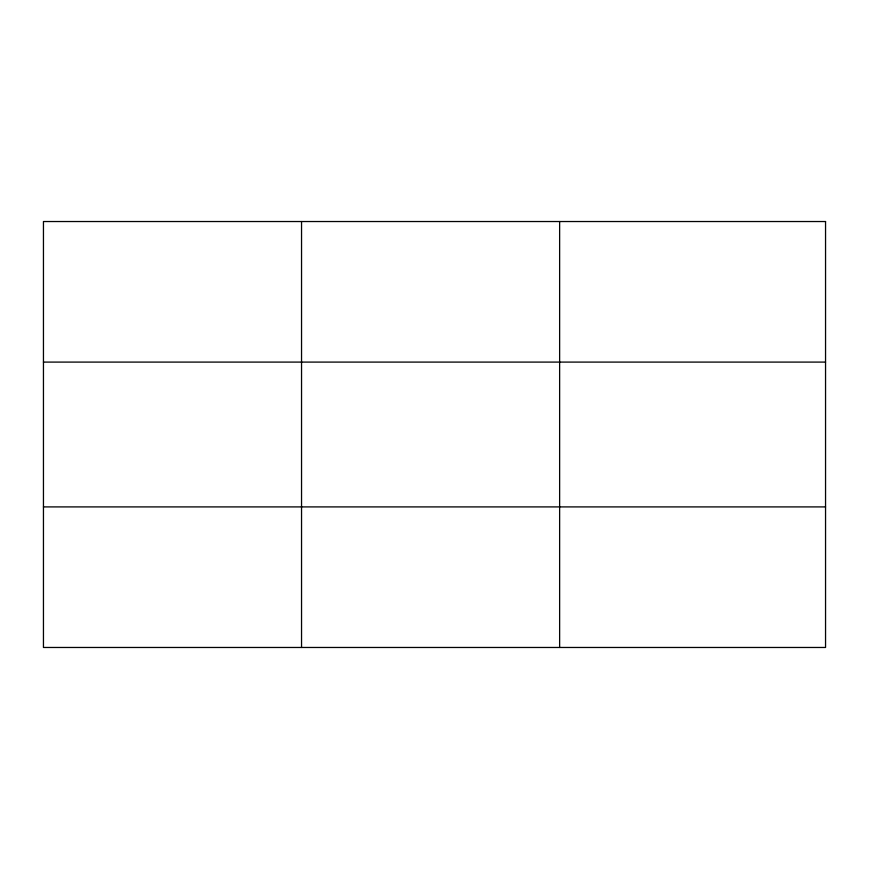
<?xml version="1.0" encoding="UTF-8"?>
<svg xmlns="http://www.w3.org/2000/svg" width="869" height="869" viewBox="0 0 869 869"><rect width="100%" height="100%" fill="white"/><g stroke="black" fill="none" stroke-linecap="round" stroke-linejoin="round"><path stroke-width="1.3" d="M301.543 647.47L301.543 221.53M559.636 647.47L559.636 221.53M43.45 362.091L825.55 362.091M43.45 506.909L825.55 506.909M825.55 221.53L825.55 647.47L43.45 647.47L43.45 221.53L825.55 221.53"/></g></svg>
